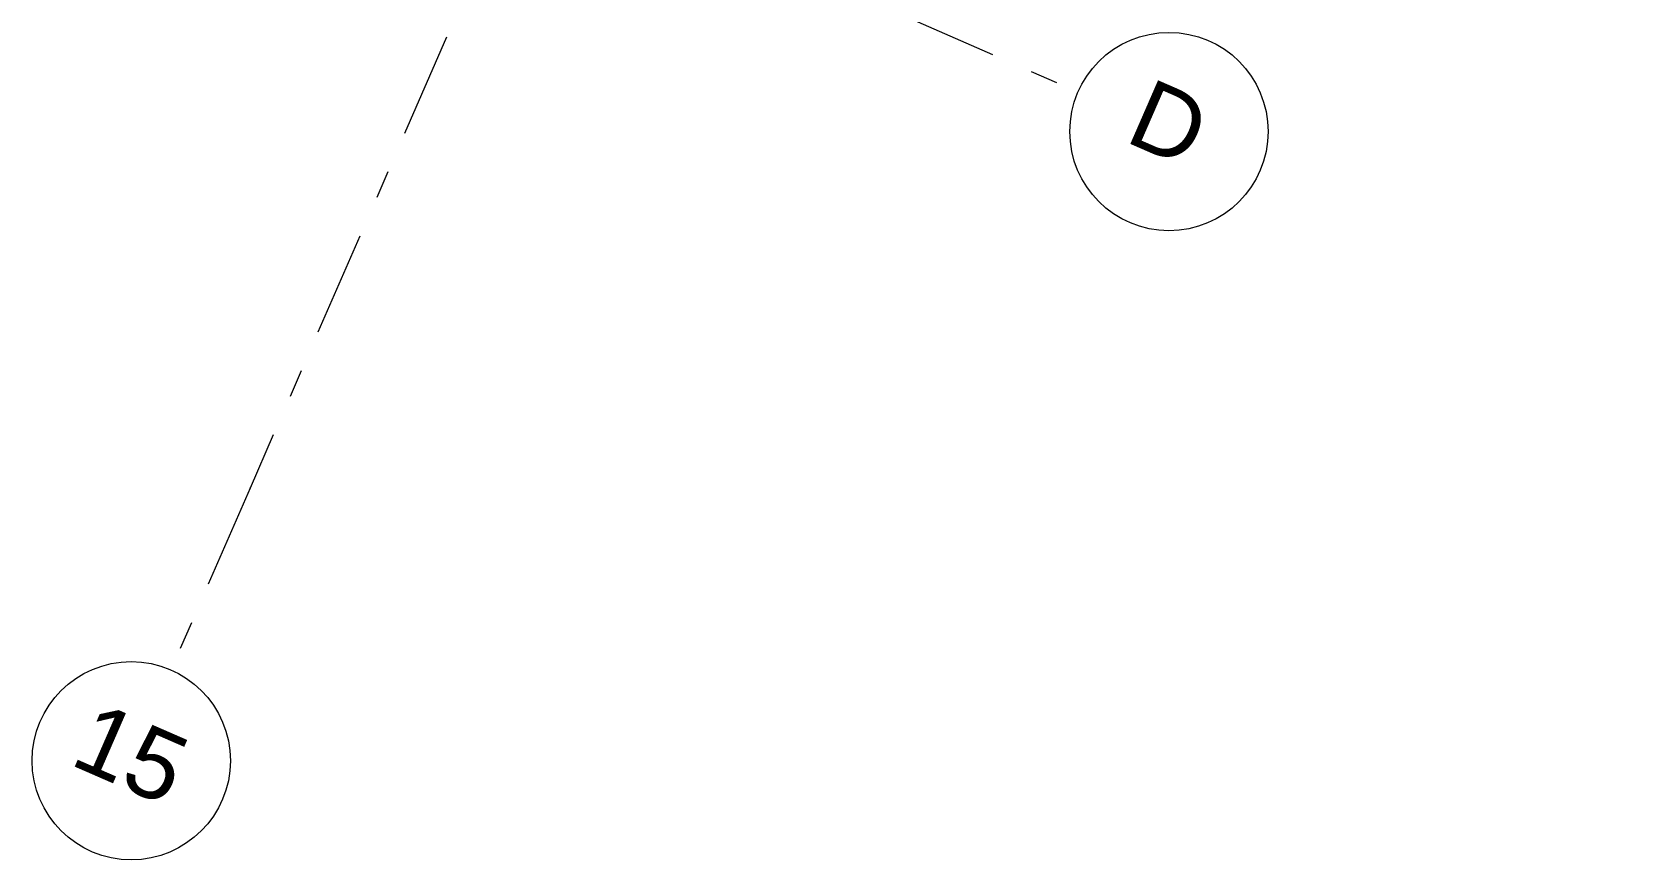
# Model space of a CAD drawing. Header units: millimetres. Extents: x -37281 to 954596, y -59787 to 956680.
# Drawn here: x 926807 to 934902, y -33138 to -28964 of the extents above; entities that cross this region are included whole.
import ezdxf
from ezdxf.enums import TextEntityAlignment as Align

# ---------------------------------------------------------------- set-up
doc = ezdxf.new("R2010")
doc.units = ezdxf.units.MM
doc.header["$MEASUREMENT"] = 0
doc.linetypes.add('Double Dashed', pattern=[1093.611073, 529.166651, -211.666656, 141.111112, -211.666656])
doc.layers.add('A-15-MG_Structural_Grid', color=7, linetype='Continuous')
doc.layers.add('New_A-15-MG_Structural_Grid', color=7, linetype='Continuous')
doc.layers.add('A-15-MG_Structural_Grid_Pen_No__163', color=7, linetype='Continuous', lineweight=0, true_color=0x750077)
doc.layers.add('New_A-15-MG_Structural_Grid_Pen_No__4', color=7, linetype='Continuous', lineweight=20)
doc.styles.add('GENERATED_STYLE_4', font='')
doc.styles.get('GENERATED_STYLE_4').set_extended_font_data('Swis721 BT')

# ---------------------------------------------------------------- blocks, each defined once
blk = doc.blocks.new('Standard grid marker_3')
at = {"layer": 'A-15-MG_Structural_Grid_Pen_No__163', "linetype": 'Double Dashed'}
blk.add_line((74254.8, 0), (75254.8, 0), dxfattribs=at)
at = {"layer": 'A-15-MG_Structural_Grid_Pen_No__163', "linetype": 'Continuous'}
blk.add_circle((75754.8, 0), 500, dxfattribs=at)
at = {"layer": 'A-15-MG_Structural_Grid_Pen_No__163', "style": 'GENERATED_STYLE_4'}
for tag, p in [('AC_MarkerText_1_0', (-500, 43.4)), ('AC_MarkerText_1_1', (75754.8, 43.4))]:
    blk.add_attdef(tag, text='', height=350, rotation=360, dxfattribs=at).set_placement(p, align=Align.MIDDLE_CENTER)
blk = doc.blocks.new('Standard grid marker_5')
at = {"layer": 'New_A-15-MG_Structural_Grid_Pen_No__4', "linetype": 'Double Dashed'}
for p, q in [((1000, 0), (29726, 0)), ((29726, 0), (30726, 0))]:
    blk.add_line(p, q, dxfattribs=at)
at = {"layer": 'New_A-15-MG_Structural_Grid_Pen_No__4', "linetype": 'Continuous'}
blk.add_circle((31226, 0), 500, dxfattribs=at)
at = {"layer": 'New_A-15-MG_Structural_Grid_Pen_No__4', "linetype": 'Double Dashed'}
blk.add_point((29726, 0), dxfattribs=at)
blk.add_point((29726, 0), dxfattribs=at)
at = {"layer": 'New_A-15-MG_Structural_Grid_Pen_No__4', "style": 'GENERATED_STYLE_4'}
for tag, p in [('AC_MarkerText_1_0', (-500, 36.5)), ('AC_MarkerText_1_1', (31226, 36.5))]:
    blk.add_attdef(tag, text='', height=350, rotation=90, dxfattribs=at).set_placement(p, align=Align.MIDDLE_CENTER)

msp = doc.modelspace()

# ---------------------------------------------------------------- block references
at = {"layer": 'A-15-MG_Structural_Grid', "color": 8, "linetype": 'Continuous', "lineweight": 15}
ref = msp.add_blockref('Standard grid marker_3', (863101.3, 813.7), dxfattribs=dict(at, zscale=1000, rotation=336.440411583993))
ref.add_attrib('AC_MarkerText_1_1', 'D', dxfattribs={"layer": 'A-15-MG_Structural_Grid_Pen_No__163', "color": 216, "true_color": 0x750077, "height": 350, "rotation": 336.44041, "style": 'GENERATED_STYLE_4'}).set_placement((932541.6, -29422.2), align=Align.MIDDLE_CENTER)
at = {"layer": 'New_A-15-MG_Structural_Grid', "color": 8, "linetype": 'Continuous', "lineweight": 15}
ref = msp.add_blockref('Standard grid marker_5', (939788.4, -4014.8), dxfattribs=dict(at, zscale=1000, rotation=246.4404115839982))
ref.add_attrib('AC_MarkerText_1_1', '15', dxfattribs={"layer": 'New_A-15-MG_Structural_Grid_Pen_No__4', "color": 7, "height": 350, "rotation": 336.44041, "style": 'GENERATED_STYLE_4'}).set_placement((927307.3, -32601.1), align=Align.MIDDLE_CENTER)

doc.saveas('drawing.dxf')
